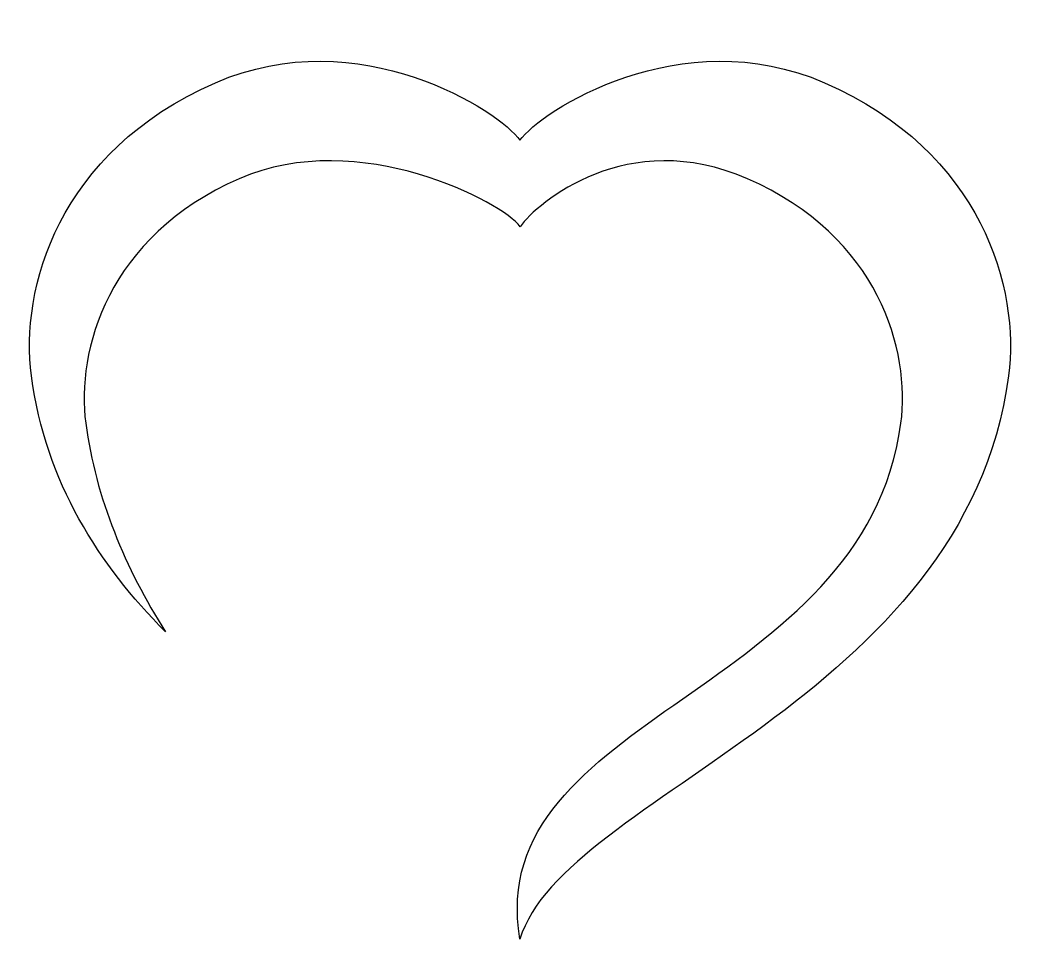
# Model space of a CAD drawing. Header units: centimetres. Extents: x -9.2 to 9.2, y -8.1 to 8.9.
import ezdxf

# ---------------------------------------------------------------- set-up
doc = ezdxf.new("R2010")
doc.units = ezdxf.units.CM
doc.header["$MEASUREMENT"] = 0
doc.layers.add('Camada 1', color=7, linetype='Continuous')

msp = doc.modelspace()

# ---------------------------------------------------------------- linework, layer by layer
at = {"layer": 'Camada 1'}
msp.add_open_spline([(5.61779, 7.69829), (2.96455, 8.85611), (0.37086, 7.16817), (-0.00013, 6.63829), (-0.00013, 6.63829), (-0.37126, 7.16817), (-2.96457, 8.85611), (-5.61805, 7.69829), (-5.61805, 7.69829), (-8.53318, 6.42615), (-9.22229, 3.88236), (-9.01015, 2.29227), (-9.01015, 2.29227), (-8.74705, 0.31977), (-7.7655, -1.19089), (-6.54071, -2.42671), (-6.54071, -2.42671), (-7.27705, -1.26233), (-7.82545, 0.03281), (-8.00997, 1.41658), (-8.00997, 1.41658), (-8.187, 2.74344), (-7.61196, 4.86608), (-5.17959, 5.92751), (-5.17959, 5.92751), (-2.96553, 6.89353), (-0.30575, 5.48531), (0.00399, 5.04309), (0.00399, 5.04309), (0.31374, 5.48529), (1.98183, 6.89353), (4.19576, 5.92751), (4.19576, 5.92751), (6.62815, 4.86605), (7.20307, 2.74343), (7.02627, 1.41655), (7.02627, 1.41655), (6.35933, -3.58357), (-0.69866, -3.96259), (-0.00011, -8.09575), (-0.00011, -8.09575), (0.7947, -5.44592), (8.211, -3.70057), (9.01017, 2.29224), (9.01017, 2.29224), (9.22229, 3.88236), (8.53308, 6.42615), (5.61779, 7.69829)], degree=3, knots=[0, 0, 0, 0, 0.07692308, 0.07692308, 0.07692308, 0.07692308, 0.15384615, 0.15384615, 0.15384615, 0.15384615, 0.23076923, 0.23076923, 0.23076923, 0.23076923, 0.30769231, 0.30769231, 0.30769231, 0.30769231, 0.38461538, 0.38461538, 0.38461538, 0.38461538, 0.46153846, 0.46153846, 0.46153846, 0.46153846, 0.53846154, 0.53846154, 0.53846154, 0.53846154, 0.61538462, 0.61538462, 0.61538462, 0.61538462, 0.69230769, 0.69230769, 0.69230769, 0.69230769, 0.76923077, 0.76923077, 0.76923077, 0.76923077, 0.84615385, 0.84615385, 0.84615385, 0.84615385, 1, 1, 1, 1], dxfattribs=at)

doc.saveas('drawing.dxf')
